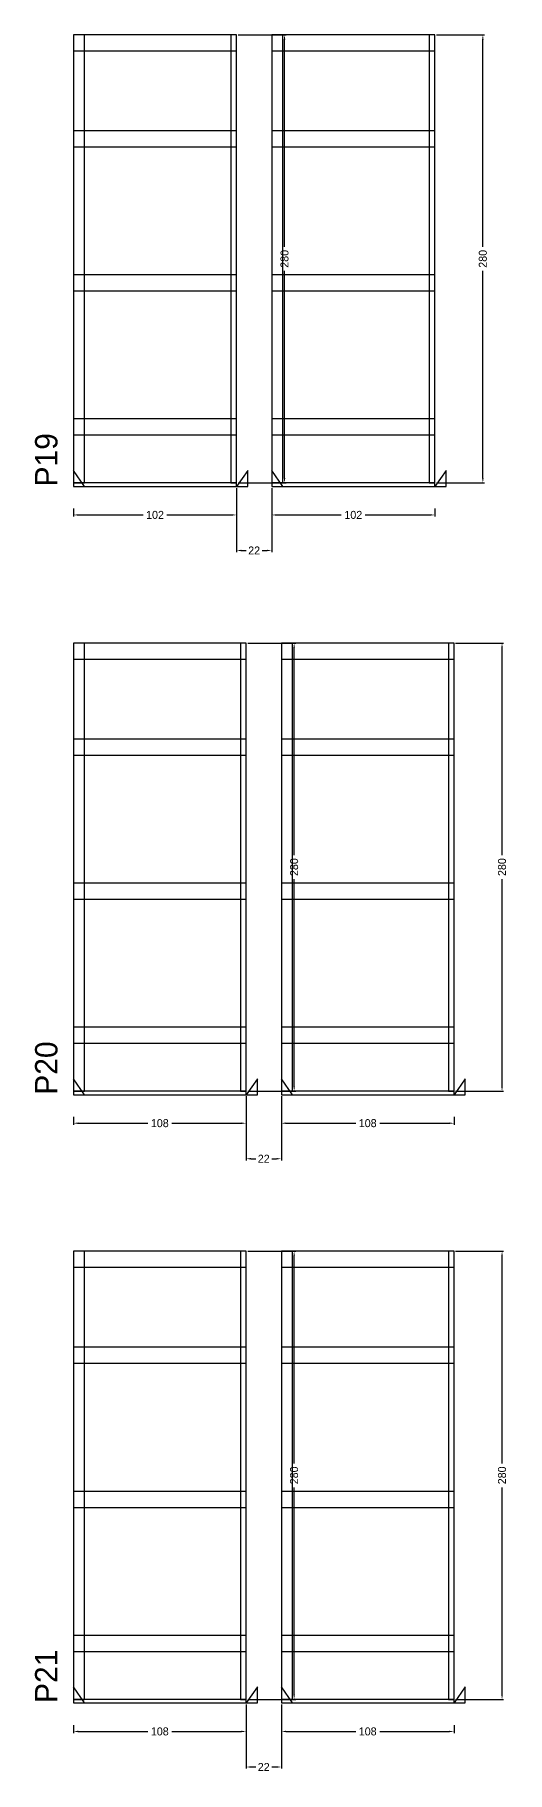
# Model space of a CAD drawing. Header units: centimetres. Extents: x -7000 to 4307, y -13306 to 295.
# Drawn here: x 3976 to 4271, y -7643 to -6558 of the extents above; entities that cross this region are included whole.
import ezdxf

# ---------------------------------------------------------------- set-up
doc = ezdxf.new("R2010")
doc.units = ezdxf.units.CM
for name, color, linetype in [('COTA', 241, 'Continuous'), ('NOMENCLATURA', 7, 'Continuous'), ('SARR_2.2x10', 60, 'Continuous'), ('SARR_2.2x7', 40, 'Continuous'), ('SARR_3.5x7', 81, 'Continuous')]:
    doc.layers.add(name, color=color, linetype=linetype)
doc.dimstyles.new('PAINEL-NOVA', dxfattribs={"dimtxt": 5, "dimasz": 3, "dimexe": 1, "dimexo": 1, "dimgap": 1, "dimtad": 1, "dimcen": 2.5, "dimazin": 3, "dimtfac": 1, "dimtmove": 0, "dimatfit": 3})

# ---------------------------------------------------------------- blocks, each defined once
blk = doc.blocks.new('_CLOSEDFILLED')
at = {"color": 0, "linetype": 'BYBLOCK'}
blk.add_solid([(-1, 0.16), (0, 0), (-1, -0.16)], dxfattribs=at)
blk = doc.blocks.new('*D633')
for p, q in [((4000, -6853.8), (4000, -6858.8)), ((4003, -6857.8), (4043.5, -6857.8)), ((4058.5, -6857.8), (4099, -6857.8)), ((4102, -6853.8), (4102, -6858.8))]:
    blk.add_line(p, q)
at = {"layer": 'Defpoints'}
for p in [(4000, -6852.8), (4000, -6857.8), (4102, -6852.8)]:
    blk.add_point(p, dxfattribs=at)
at = {"layer": 'SARR_2.2x10', "xscale": 3, "yscale": 3, "rotation": 180}
blk.add_blockref('_CLOSEDFILLED', (4000, -6857.8), dxfattribs=at)
at = {"layer": 'SARR_2.2x10', "xscale": 3, "yscale": 3}
blk.add_blockref('_CLOSEDFILLED', (4102, -6857.8), dxfattribs=at)
at = {"layer": 'SARR_2.2x10', "insert": (4051, -6857.8), "char_height": 5, "attachment_point": 5}
blk.add_mtext('102', dxfattribs=at)
blk = doc.blocks.new('*D634')
for p, q in [((4103, -6557.8), (4133, -6557.8)), ((4132, -6690.3), (4132, -6560.8)), ((4132, -6834.8), (4132, -6705.3)), ((4103, -6837.8), (4133, -6837.8))]:
    blk.add_line(p, q)
at = {"layer": 'Defpoints'}
for p in [(4102, -6557.8), (4102, -6837.8), (4132, -6837.8)]:
    blk.add_point(p, dxfattribs=at)
at = {"layer": 'SARR_2.2x10', "xscale": 3, "yscale": 3}
for p, rotation in [((4132, -6557.8), 90), ((4132, -6837.8), 270)]:
    blk.add_blockref('_CLOSEDFILLED', p, dxfattribs=dict(at, rotation=rotation))
at = {"layer": 'SARR_2.2x10', "insert": (4132, -6697.8), "char_height": 5, "attachment_point": 5, "rotation": 90}
blk.add_mtext('280', dxfattribs=at)
blk = doc.blocks.new('GRA-E')
at = {"layer": 'SARR_2.2x7'}
blk.add_lwpolyline([(0, 0), (7, 0), (0, 10)], close=True, dxfattribs=at)
blk = doc.blocks.new('GRA-D')
at = {"layer": 'SARR_2.2x7'}
blk.add_lwpolyline([(0, 0), (7, 0), (7, 10)], close=True, dxfattribs=at)
blk = doc.blocks.new('*D635')
for p, q in [((4124, -6853.8), (4124, -6858.8)), ((4127, -6857.8), (4167.5, -6857.8)), ((4182.5, -6857.8), (4223, -6857.8)), ((4226, -6853.8), (4226, -6858.8))]:
    blk.add_line(p, q)
at = {"layer": 'Defpoints'}
for p in [(4124, -6852.8), (4124, -6857.8), (4226, -6852.8)]:
    blk.add_point(p, dxfattribs=at)
at = {"layer": 'SARR_2.2x10', "xscale": 3, "yscale": 3, "rotation": 180}
blk.add_blockref('_CLOSEDFILLED', (4124, -6857.8), dxfattribs=at)
at = {"layer": 'SARR_2.2x10', "xscale": 3, "yscale": 3}
blk.add_blockref('_CLOSEDFILLED', (4226, -6857.8), dxfattribs=at)
at = {"layer": 'SARR_2.2x10', "insert": (4175, -6857.8), "char_height": 5, "attachment_point": 5}
blk.add_mtext('102', dxfattribs=at)
blk = doc.blocks.new('*D636')
for p, q in [((4227, -6557.8), (4257, -6557.8)), ((4256, -6690.3), (4256, -6560.8)), ((4256, -6834.8), (4256, -6705.3)), ((4227, -6837.8), (4257, -6837.8))]:
    blk.add_line(p, q)
at = {"layer": 'Defpoints'}
for p in [(4226, -6557.8), (4226, -6837.8), (4256, -6837.8)]:
    blk.add_point(p, dxfattribs=at)
at = {"layer": 'SARR_2.2x10', "xscale": 3, "yscale": 3}
for p, rotation in [((4256, -6557.8), 90), ((4256, -6837.8), 270)]:
    blk.add_blockref('_CLOSEDFILLED', p, dxfattribs=dict(at, rotation=rotation))
at = {"layer": 'SARR_2.2x10', "insert": (4256, -6697.8), "char_height": 5, "attachment_point": 5, "rotation": 90}
blk.add_mtext('280', dxfattribs=at)
blk = doc.blocks.new('*D637')
for p, q in [((4227, -6557.8), (4257, -6557.8)), ((4256, -6690.3), (4256, -6560.8)), ((4256, -6834.8), (4256, -6705.3)), ((4227, -6837.8), (4257, -6837.8))]:
    blk.add_line(p, q)
at = {"layer": 'Defpoints'}
for p in [(4226, -6557.8), (4226, -6837.8), (4256, -6837.8)]:
    blk.add_point(p, dxfattribs=at)
at = {"layer": 'SARR_2.2x10', "xscale": 3, "yscale": 3}
for p, rotation in [((4256, -6557.8), 90), ((4256, -6837.8), 270)]:
    blk.add_blockref('_CLOSEDFILLED', p, dxfattribs=dict(at, rotation=rotation))
at = {"layer": 'SARR_2.2x10', "insert": (4256, -6697.8), "char_height": 5, "attachment_point": 5, "rotation": 90}
blk.add_mtext('280', dxfattribs=at)
blk = doc.blocks.new('*D638')
for p, q in [((4227, -6557.8), (4257, -6557.8)), ((4256, -6690.3), (4256, -6560.8)), ((4256, -6834.8), (4256, -6705.3)), ((4227, -6837.8), (4257, -6837.8))]:
    blk.add_line(p, q)
at = {"layer": 'Defpoints'}
for p in [(4226, -6557.8), (4226, -6837.8), (4256, -6837.8)]:
    blk.add_point(p, dxfattribs=at)
at = {"layer": 'SARR_2.2x10', "xscale": 3, "yscale": 3}
for p, rotation in [((4256, -6557.8), 90), ((4256, -6837.8), 270)]:
    blk.add_blockref('_CLOSEDFILLED', p, dxfattribs=dict(at, rotation=rotation))
at = {"layer": 'SARR_2.2x10', "insert": (4256, -6697.8), "char_height": 5, "attachment_point": 5, "rotation": 90}
blk.add_mtext('280', dxfattribs=at)
blk = doc.blocks.new('*D639')
for p, q in [((4227, -6557.8), (4257, -6557.8)), ((4256, -6690.3), (4256, -6560.8)), ((4256, -6834.8), (4256, -6705.3)), ((4227, -6837.8), (4257, -6837.8))]:
    blk.add_line(p, q)
at = {"layer": 'Defpoints'}
for p in [(4226, -6557.8), (4226, -6837.8), (4256, -6837.8)]:
    blk.add_point(p, dxfattribs=at)
at = {"layer": 'SARR_2.2x10', "xscale": 3, "yscale": 3}
for p, rotation in [((4256, -6557.8), 90), ((4256, -6837.8), 270)]:
    blk.add_blockref('_CLOSEDFILLED', p, dxfattribs=dict(at, rotation=rotation))
at = {"layer": 'SARR_2.2x10', "insert": (4256, -6697.8), "char_height": 5, "attachment_point": 5, "rotation": 90}
blk.add_mtext('280', dxfattribs=at)
blk = doc.blocks.new('*D640')
for p, q in [((4227, -6557.8), (4257, -6557.8)), ((4256, -6690.3), (4256, -6560.8)), ((4256, -6834.8), (4256, -6705.3)), ((4227, -6837.8), (4257, -6837.8))]:
    blk.add_line(p, q)
at = {"layer": 'Defpoints'}
for p in [(4226, -6557.8), (4226, -6837.8), (4256, -6837.8)]:
    blk.add_point(p, dxfattribs=at)
at = {"layer": 'SARR_2.2x10', "xscale": 3, "yscale": 3}
for p, rotation in [((4256, -6557.8), 90), ((4256, -6837.8), 270)]:
    blk.add_blockref('_CLOSEDFILLED', p, dxfattribs=dict(at, rotation=rotation))
at = {"layer": 'SARR_2.2x10', "insert": (4256, -6697.8), "char_height": 5, "attachment_point": 5, "rotation": 90}
blk.add_mtext('280', dxfattribs=at)
blk = doc.blocks.new('*D641')
for p, q in [((4227, -6557.8), (4257, -6557.8)), ((4256, -6690.3), (4256, -6560.8)), ((4256, -6834.8), (4256, -6705.3)), ((4227, -6837.8), (4257, -6837.8))]:
    blk.add_line(p, q)
at = {"layer": 'Defpoints'}
for p in [(4226, -6557.8), (4226, -6837.8), (4256, -6837.8)]:
    blk.add_point(p, dxfattribs=at)
at = {"layer": 'SARR_2.2x10', "xscale": 3, "yscale": 3}
for p, rotation in [((4256, -6557.8), 90), ((4256, -6837.8), 270)]:
    blk.add_blockref('_CLOSEDFILLED', p, dxfattribs=dict(at, rotation=rotation))
at = {"layer": 'SARR_2.2x10', "insert": (4256, -6697.8), "char_height": 5, "attachment_point": 5, "rotation": 90}
blk.add_mtext('280', dxfattribs=at)
blk = doc.blocks.new('*D642')
for p, q in [((4227, -6557.8), (4257, -6557.8)), ((4256, -6690.3), (4256, -6560.8)), ((4256, -6834.8), (4256, -6705.3)), ((4227, -6837.8), (4257, -6837.8))]:
    blk.add_line(p, q)
at = {"layer": 'Defpoints'}
for p in [(4226, -6557.8), (4226, -6837.8), (4256, -6837.8)]:
    blk.add_point(p, dxfattribs=at)
at = {"layer": 'SARR_2.2x10', "xscale": 3, "yscale": 3}
for p, rotation in [((4256, -6557.8), 90), ((4256, -6837.8), 270)]:
    blk.add_blockref('_CLOSEDFILLED', p, dxfattribs=dict(at, rotation=rotation))
at = {"layer": 'SARR_2.2x10', "insert": (4256, -6697.8), "char_height": 5, "attachment_point": 5, "rotation": 90}
blk.add_mtext('280', dxfattribs=at)
blk = doc.blocks.new('*D643')
for p, q in [((4227, -6557.8), (4257, -6557.8)), ((4256, -6690.3), (4256, -6560.8)), ((4256, -6834.8), (4256, -6705.3)), ((4227, -6837.8), (4257, -6837.8))]:
    blk.add_line(p, q)
at = {"layer": 'Defpoints'}
for p in [(4226, -6557.8), (4226, -6837.8), (4256, -6837.8)]:
    blk.add_point(p, dxfattribs=at)
at = {"layer": 'SARR_2.2x10', "xscale": 3, "yscale": 3}
for p, rotation in [((4256, -6557.8), 90), ((4256, -6837.8), 270)]:
    blk.add_blockref('_CLOSEDFILLED', p, dxfattribs=dict(at, rotation=rotation))
at = {"layer": 'SARR_2.2x10', "insert": (4256, -6697.8), "char_height": 5, "attachment_point": 5, "rotation": 90}
blk.add_mtext('280', dxfattribs=at)
blk = doc.blocks.new('*D644')
for p, q in [((4227, -6557.8), (4257, -6557.8)), ((4256, -6690.3), (4256, -6560.8)), ((4256, -6834.8), (4256, -6705.3)), ((4227, -6837.8), (4257, -6837.8))]:
    blk.add_line(p, q)
at = {"layer": 'Defpoints'}
for p in [(4226, -6557.8), (4226, -6837.8), (4256, -6837.8)]:
    blk.add_point(p, dxfattribs=at)
at = {"layer": 'SARR_2.2x10', "xscale": 3, "yscale": 3}
for p, rotation in [((4256, -6557.8), 90), ((4256, -6837.8), 270)]:
    blk.add_blockref('_CLOSEDFILLED', p, dxfattribs=dict(at, rotation=rotation))
at = {"layer": 'SARR_2.2x10', "insert": (4256, -6697.8), "char_height": 5, "attachment_point": 5, "rotation": 90}
blk.add_mtext('280', dxfattribs=at)
blk = doc.blocks.new('*D645')
for p, q in [((4227, -6557.8), (4257, -6557.8)), ((4256, -6690.3), (4256, -6560.8)), ((4256, -6834.8), (4256, -6705.3)), ((4227, -6837.8), (4257, -6837.8))]:
    blk.add_line(p, q)
at = {"layer": 'Defpoints'}
for p in [(4226, -6557.8), (4226, -6837.8), (4256, -6837.8)]:
    blk.add_point(p, dxfattribs=at)
at = {"layer": 'SARR_2.2x10', "xscale": 3, "yscale": 3}
for p, rotation in [((4256, -6557.8), 90), ((4256, -6837.8), 270)]:
    blk.add_blockref('_CLOSEDFILLED', p, dxfattribs=dict(at, rotation=rotation))
at = {"layer": 'SARR_2.2x10', "insert": (4256, -6697.8), "char_height": 5, "attachment_point": 5, "rotation": 90}
blk.add_mtext('280', dxfattribs=at)
blk = doc.blocks.new('*D646')
for p, q in [((4102, -6841), (4102, -6881)), ((4124, -6841), (4124, -6881)), ((4105, -6880), (4108, -6880)), ((4118, -6880), (4121, -6880))]:
    blk.add_line(p, q)
at = {"layer": 'Defpoints'}
for p in [(4102, -6840), (4124, -6840), (4102, -6880)]:
    blk.add_point(p, dxfattribs=at)
at = {"layer": 'COTA', "xscale": 3, "yscale": 3, "rotation": 180}
blk.add_blockref('_CLOSEDFILLED', (4102, -6880), dxfattribs=at)
at = {"layer": 'COTA', "xscale": 3, "yscale": 3}
blk.add_blockref('_CLOSEDFILLED', (4124, -6880), dxfattribs=at)
at = {"layer": 'COTA', "insert": (4113, -6880), "char_height": 5, "attachment_point": 5}
blk.add_mtext('22', dxfattribs=at)
blk = doc.blocks.new('*D667')
for p, q in [((4000, -7233.8), (4000, -7238.8)), ((4003, -7237.8), (4046.5, -7237.8)), ((4061.5, -7237.8), (4105, -7237.8)), ((4108, -7233.8), (4108, -7238.8))]:
    blk.add_line(p, q)
at = {"layer": 'Defpoints'}
for p in [(4000, -7232.8), (4000, -7237.8), (4108, -7232.8)]:
    blk.add_point(p, dxfattribs=at)
at = {"layer": 'SARR_2.2x10', "xscale": 3, "yscale": 3, "rotation": 180}
blk.add_blockref('_CLOSEDFILLED', (4000, -7237.8), dxfattribs=at)
at = {"layer": 'SARR_2.2x10', "xscale": 3, "yscale": 3}
blk.add_blockref('_CLOSEDFILLED', (4108, -7237.8), dxfattribs=at)
at = {"layer": 'SARR_2.2x10', "insert": (4054, -7237.8), "char_height": 5, "attachment_point": 5}
blk.add_mtext('108', dxfattribs=at)
blk = doc.blocks.new('*D668')
for p, q in [((4109, -6937.8), (4139, -6937.8)), ((4138, -7070.3), (4138, -6940.8)), ((4138, -7214.8), (4138, -7085.3)), ((4109, -7217.8), (4139, -7217.8))]:
    blk.add_line(p, q)
at = {"layer": 'Defpoints'}
for p in [(4108, -6937.8), (4108, -7217.8), (4138, -7217.8)]:
    blk.add_point(p, dxfattribs=at)
at = {"layer": 'SARR_2.2x10', "xscale": 3, "yscale": 3}
for p, rotation in [((4138, -6937.8), 90), ((4138, -7217.8), 270)]:
    blk.add_blockref('_CLOSEDFILLED', p, dxfattribs=dict(at, rotation=rotation))
at = {"layer": 'SARR_2.2x10', "insert": (4138, -7077.8), "char_height": 5, "attachment_point": 5, "rotation": 90}
blk.add_mtext('280', dxfattribs=at)
blk = doc.blocks.new('*D669')
for p, q in [((4130, -7233.8), (4130, -7238.8)), ((4133, -7237.8), (4176.5, -7237.8)), ((4191.5, -7237.8), (4235, -7237.8)), ((4238, -7233.8), (4238, -7238.8))]:
    blk.add_line(p, q)
at = {"layer": 'Defpoints'}
for p in [(4130, -7232.8), (4130, -7237.8), (4238, -7232.8)]:
    blk.add_point(p, dxfattribs=at)
at = {"layer": 'SARR_2.2x10', "xscale": 3, "yscale": 3, "rotation": 180}
blk.add_blockref('_CLOSEDFILLED', (4130, -7237.8), dxfattribs=at)
at = {"layer": 'SARR_2.2x10', "xscale": 3, "yscale": 3}
blk.add_blockref('_CLOSEDFILLED', (4238, -7237.8), dxfattribs=at)
at = {"layer": 'SARR_2.2x10', "insert": (4184, -7237.8), "char_height": 5, "attachment_point": 5}
blk.add_mtext('108', dxfattribs=at)
blk = doc.blocks.new('*D670')
for p, q in [((4239, -6937.8), (4269, -6937.8)), ((4268, -7070.3), (4268, -6940.8)), ((4268, -7214.8), (4268, -7085.3)), ((4239, -7217.8), (4269, -7217.8))]:
    blk.add_line(p, q)
at = {"layer": 'Defpoints'}
for p in [(4238, -6937.8), (4238, -7217.8), (4268, -7217.8)]:
    blk.add_point(p, dxfattribs=at)
at = {"layer": 'SARR_2.2x10', "xscale": 3, "yscale": 3}
for p, rotation in [((4268, -6937.8), 90), ((4268, -7217.8), 270)]:
    blk.add_blockref('_CLOSEDFILLED', p, dxfattribs=dict(at, rotation=rotation))
at = {"layer": 'SARR_2.2x10', "insert": (4268, -7077.8), "char_height": 5, "attachment_point": 5, "rotation": 90}
blk.add_mtext('280', dxfattribs=at)
blk = doc.blocks.new('*D671')
for p, q in [((4239, -6937.8), (4269, -6937.8)), ((4268, -7070.3), (4268, -6940.8)), ((4268, -7214.8), (4268, -7085.3)), ((4239, -7217.8), (4269, -7217.8))]:
    blk.add_line(p, q)
at = {"layer": 'Defpoints'}
for p in [(4238, -6937.8), (4238, -7217.8), (4268, -7217.8)]:
    blk.add_point(p, dxfattribs=at)
at = {"layer": 'SARR_2.2x10', "xscale": 3, "yscale": 3}
for p, rotation in [((4268, -6937.8), 90), ((4268, -7217.8), 270)]:
    blk.add_blockref('_CLOSEDFILLED', p, dxfattribs=dict(at, rotation=rotation))
at = {"layer": 'SARR_2.2x10', "insert": (4268, -7077.8), "char_height": 5, "attachment_point": 5, "rotation": 90}
blk.add_mtext('280', dxfattribs=at)
blk = doc.blocks.new('*D672')
for p, q in [((4239, -6937.8), (4269, -6937.8)), ((4268, -7070.3), (4268, -6940.8)), ((4268, -7214.8), (4268, -7085.3)), ((4239, -7217.8), (4269, -7217.8))]:
    blk.add_line(p, q)
at = {"layer": 'Defpoints'}
for p in [(4238, -6937.8), (4238, -7217.8), (4268, -7217.8)]:
    blk.add_point(p, dxfattribs=at)
at = {"layer": 'SARR_2.2x10', "xscale": 3, "yscale": 3}
for p, rotation in [((4268, -6937.8), 90), ((4268, -7217.8), 270)]:
    blk.add_blockref('_CLOSEDFILLED', p, dxfattribs=dict(at, rotation=rotation))
at = {"layer": 'SARR_2.2x10', "insert": (4268, -7077.8), "char_height": 5, "attachment_point": 5, "rotation": 90}
blk.add_mtext('280', dxfattribs=at)
blk = doc.blocks.new('*D673')
for p, q in [((4239, -6937.8), (4269, -6937.8)), ((4268, -7070.3), (4268, -6940.8)), ((4268, -7214.8), (4268, -7085.3)), ((4239, -7217.8), (4269, -7217.8))]:
    blk.add_line(p, q)
at = {"layer": 'Defpoints'}
for p in [(4238, -6937.8), (4238, -7217.8), (4268, -7217.8)]:
    blk.add_point(p, dxfattribs=at)
at = {"layer": 'SARR_2.2x10', "xscale": 3, "yscale": 3}
for p, rotation in [((4268, -6937.8), 90), ((4268, -7217.8), 270)]:
    blk.add_blockref('_CLOSEDFILLED', p, dxfattribs=dict(at, rotation=rotation))
at = {"layer": 'SARR_2.2x10', "insert": (4268, -7077.8), "char_height": 5, "attachment_point": 5, "rotation": 90}
blk.add_mtext('280', dxfattribs=at)
blk = doc.blocks.new('*D674')
for p, q in [((4239, -6937.8), (4269, -6937.8)), ((4268, -7070.3), (4268, -6940.8)), ((4268, -7214.8), (4268, -7085.3)), ((4239, -7217.8), (4269, -7217.8))]:
    blk.add_line(p, q)
at = {"layer": 'Defpoints'}
for p in [(4238, -6937.8), (4238, -7217.8), (4268, -7217.8)]:
    blk.add_point(p, dxfattribs=at)
at = {"layer": 'SARR_2.2x10', "xscale": 3, "yscale": 3}
for p, rotation in [((4268, -6937.8), 90), ((4268, -7217.8), 270)]:
    blk.add_blockref('_CLOSEDFILLED', p, dxfattribs=dict(at, rotation=rotation))
at = {"layer": 'SARR_2.2x10', "insert": (4268, -7077.8), "char_height": 5, "attachment_point": 5, "rotation": 90}
blk.add_mtext('280', dxfattribs=at)
blk = doc.blocks.new('*D675')
for p, q in [((4239, -6937.8), (4269, -6937.8)), ((4268, -7070.3), (4268, -6940.8)), ((4268, -7214.8), (4268, -7085.3)), ((4239, -7217.8), (4269, -7217.8))]:
    blk.add_line(p, q)
at = {"layer": 'Defpoints'}
for p in [(4238, -6937.8), (4238, -7217.8), (4268, -7217.8)]:
    blk.add_point(p, dxfattribs=at)
at = {"layer": 'SARR_2.2x10', "xscale": 3, "yscale": 3}
for p, rotation in [((4268, -6937.8), 90), ((4268, -7217.8), 270)]:
    blk.add_blockref('_CLOSEDFILLED', p, dxfattribs=dict(at, rotation=rotation))
at = {"layer": 'SARR_2.2x10', "insert": (4268, -7077.8), "char_height": 5, "attachment_point": 5, "rotation": 90}
blk.add_mtext('280', dxfattribs=at)
blk = doc.blocks.new('*D676')
for p, q in [((4239, -6937.8), (4269, -6937.8)), ((4268, -7070.3), (4268, -6940.8)), ((4268, -7214.8), (4268, -7085.3)), ((4239, -7217.8), (4269, -7217.8))]:
    blk.add_line(p, q)
at = {"layer": 'Defpoints'}
for p in [(4238, -6937.8), (4238, -7217.8), (4268, -7217.8)]:
    blk.add_point(p, dxfattribs=at)
at = {"layer": 'SARR_2.2x10', "xscale": 3, "yscale": 3}
for p, rotation in [((4268, -6937.8), 90), ((4268, -7217.8), 270)]:
    blk.add_blockref('_CLOSEDFILLED', p, dxfattribs=dict(at, rotation=rotation))
at = {"layer": 'SARR_2.2x10', "insert": (4268, -7077.8), "char_height": 5, "attachment_point": 5, "rotation": 90}
blk.add_mtext('280', dxfattribs=at)
blk = doc.blocks.new('*D677')
for p, q in [((4239, -6937.8), (4269, -6937.8)), ((4268, -7070.3), (4268, -6940.8)), ((4268, -7214.8), (4268, -7085.3)), ((4239, -7217.8), (4269, -7217.8))]:
    blk.add_line(p, q)
at = {"layer": 'Defpoints'}
for p in [(4238, -6937.8), (4238, -7217.8), (4268, -7217.8)]:
    blk.add_point(p, dxfattribs=at)
at = {"layer": 'SARR_2.2x10', "xscale": 3, "yscale": 3}
for p, rotation in [((4268, -6937.8), 90), ((4268, -7217.8), 270)]:
    blk.add_blockref('_CLOSEDFILLED', p, dxfattribs=dict(at, rotation=rotation))
at = {"layer": 'SARR_2.2x10', "insert": (4268, -7077.8), "char_height": 5, "attachment_point": 5, "rotation": 90}
blk.add_mtext('280', dxfattribs=at)
blk = doc.blocks.new('*D678')
for p, q in [((4239, -6937.8), (4269, -6937.8)), ((4268, -7070.3), (4268, -6940.8)), ((4268, -7214.8), (4268, -7085.3)), ((4239, -7217.8), (4269, -7217.8))]:
    blk.add_line(p, q)
at = {"layer": 'Defpoints'}
for p in [(4238, -6937.8), (4238, -7217.8), (4268, -7217.8)]:
    blk.add_point(p, dxfattribs=at)
at = {"layer": 'SARR_2.2x10', "xscale": 3, "yscale": 3}
for p, rotation in [((4268, -6937.8), 90), ((4268, -7217.8), 270)]:
    blk.add_blockref('_CLOSEDFILLED', p, dxfattribs=dict(at, rotation=rotation))
at = {"layer": 'SARR_2.2x10', "insert": (4268, -7077.8), "char_height": 5, "attachment_point": 5, "rotation": 90}
blk.add_mtext('280', dxfattribs=at)
blk = doc.blocks.new('*D679')
for p, q in [((4239, -6937.8), (4269, -6937.8)), ((4268, -7070.3), (4268, -6940.8)), ((4268, -7214.8), (4268, -7085.3)), ((4239, -7217.8), (4269, -7217.8))]:
    blk.add_line(p, q)
at = {"layer": 'Defpoints'}
for p in [(4238, -6937.8), (4238, -7217.8), (4268, -7217.8)]:
    blk.add_point(p, dxfattribs=at)
at = {"layer": 'SARR_2.2x10', "xscale": 3, "yscale": 3}
for p, rotation in [((4268, -6937.8), 90), ((4268, -7217.8), 270)]:
    blk.add_blockref('_CLOSEDFILLED', p, dxfattribs=dict(at, rotation=rotation))
at = {"layer": 'SARR_2.2x10', "insert": (4268, -7077.8), "char_height": 5, "attachment_point": 5, "rotation": 90}
blk.add_mtext('280', dxfattribs=at)
blk = doc.blocks.new('*D680')
for p, q in [((4108, -7221), (4108, -7261)), ((4130, -7221), (4130, -7261)), ((4111, -7260), (4114, -7260)), ((4124, -7260), (4127, -7260))]:
    blk.add_line(p, q)
at = {"layer": 'Defpoints'}
for p in [(4108, -7220), (4130, -7220), (4108, -7260)]:
    blk.add_point(p, dxfattribs=at)
at = {"layer": 'COTA', "xscale": 3, "yscale": 3, "rotation": 180}
blk.add_blockref('_CLOSEDFILLED', (4108, -7260), dxfattribs=at)
at = {"layer": 'COTA', "xscale": 3, "yscale": 3}
blk.add_blockref('_CLOSEDFILLED', (4130, -7260), dxfattribs=at)
at = {"layer": 'COTA', "insert": (4119, -7260), "char_height": 5, "attachment_point": 5}
blk.add_mtext('22', dxfattribs=at)
blk = doc.blocks.new('*D701')
for p, q in [((4000, -7613.8), (4000, -7618.8)), ((4003, -7617.8), (4046.5, -7617.8)), ((4061.5, -7617.8), (4105, -7617.8)), ((4108, -7613.8), (4108, -7618.8))]:
    blk.add_line(p, q)
at = {"layer": 'Defpoints'}
for p in [(4000, -7612.8), (4000, -7617.8), (4108, -7612.8)]:
    blk.add_point(p, dxfattribs=at)
at = {"layer": 'SARR_2.2x10', "xscale": 3, "yscale": 3, "rotation": 180}
blk.add_blockref('_CLOSEDFILLED', (4000, -7617.8), dxfattribs=at)
at = {"layer": 'SARR_2.2x10', "xscale": 3, "yscale": 3}
blk.add_blockref('_CLOSEDFILLED', (4108, -7617.8), dxfattribs=at)
at = {"layer": 'SARR_2.2x10', "insert": (4054, -7617.8), "char_height": 5, "attachment_point": 5}
blk.add_mtext('108', dxfattribs=at)
blk = doc.blocks.new('*D702')
for p, q in [((4109, -7317.8), (4139, -7317.8)), ((4138, -7450.3), (4138, -7320.8)), ((4138, -7594.8), (4138, -7465.3)), ((4109, -7597.8), (4139, -7597.8))]:
    blk.add_line(p, q)
at = {"layer": 'Defpoints'}
for p in [(4108, -7317.8), (4108, -7597.8), (4138, -7597.8)]:
    blk.add_point(p, dxfattribs=at)
at = {"layer": 'SARR_2.2x10', "xscale": 3, "yscale": 3}
for p, rotation in [((4138, -7317.8), 90), ((4138, -7597.8), 270)]:
    blk.add_blockref('_CLOSEDFILLED', p, dxfattribs=dict(at, rotation=rotation))
at = {"layer": 'SARR_2.2x10', "insert": (4138, -7457.8), "char_height": 5, "attachment_point": 5, "rotation": 90}
blk.add_mtext('280', dxfattribs=at)
blk = doc.blocks.new('*D703')
for p, q in [((4130, -7613.8), (4130, -7618.8)), ((4133, -7617.8), (4176.5, -7617.8)), ((4191.5, -7617.8), (4235, -7617.8)), ((4238, -7613.8), (4238, -7618.8))]:
    blk.add_line(p, q)
at = {"layer": 'Defpoints'}
for p in [(4130, -7612.8), (4130, -7617.8), (4238, -7612.8)]:
    blk.add_point(p, dxfattribs=at)
at = {"layer": 'SARR_2.2x10', "xscale": 3, "yscale": 3, "rotation": 180}
blk.add_blockref('_CLOSEDFILLED', (4130, -7617.8), dxfattribs=at)
at = {"layer": 'SARR_2.2x10', "xscale": 3, "yscale": 3}
blk.add_blockref('_CLOSEDFILLED', (4238, -7617.8), dxfattribs=at)
at = {"layer": 'SARR_2.2x10', "insert": (4184, -7617.8), "char_height": 5, "attachment_point": 5}
blk.add_mtext('108', dxfattribs=at)
blk = doc.blocks.new('*D704')
for p, q in [((4239, -7317.8), (4269, -7317.8)), ((4268, -7450.3), (4268, -7320.8)), ((4268, -7594.8), (4268, -7465.3)), ((4239, -7597.8), (4269, -7597.8))]:
    blk.add_line(p, q)
at = {"layer": 'Defpoints'}
for p in [(4238, -7317.8), (4238, -7597.8), (4268, -7597.8)]:
    blk.add_point(p, dxfattribs=at)
at = {"layer": 'SARR_2.2x10', "xscale": 3, "yscale": 3}
for p, rotation in [((4268, -7317.8), 90), ((4268, -7597.8), 270)]:
    blk.add_blockref('_CLOSEDFILLED', p, dxfattribs=dict(at, rotation=rotation))
at = {"layer": 'SARR_2.2x10', "insert": (4268, -7457.8), "char_height": 5, "attachment_point": 5, "rotation": 90}
blk.add_mtext('280', dxfattribs=at)
blk = doc.blocks.new('*D705')
for p, q in [((4239, -7317.8), (4269, -7317.8)), ((4268, -7450.3), (4268, -7320.8)), ((4268, -7594.8), (4268, -7465.3)), ((4239, -7597.8), (4269, -7597.8))]:
    blk.add_line(p, q)
at = {"layer": 'Defpoints'}
for p in [(4238, -7317.8), (4238, -7597.8), (4268, -7597.8)]:
    blk.add_point(p, dxfattribs=at)
at = {"layer": 'SARR_2.2x10', "xscale": 3, "yscale": 3}
for p, rotation in [((4268, -7317.8), 90), ((4268, -7597.8), 270)]:
    blk.add_blockref('_CLOSEDFILLED', p, dxfattribs=dict(at, rotation=rotation))
at = {"layer": 'SARR_2.2x10', "insert": (4268, -7457.8), "char_height": 5, "attachment_point": 5, "rotation": 90}
blk.add_mtext('280', dxfattribs=at)
blk = doc.blocks.new('*D706')
for p, q in [((4239, -7317.8), (4269, -7317.8)), ((4268, -7450.3), (4268, -7320.8)), ((4268, -7594.8), (4268, -7465.3)), ((4239, -7597.8), (4269, -7597.8))]:
    blk.add_line(p, q)
at = {"layer": 'Defpoints'}
for p in [(4238, -7317.8), (4238, -7597.8), (4268, -7597.8)]:
    blk.add_point(p, dxfattribs=at)
at = {"layer": 'SARR_2.2x10', "xscale": 3, "yscale": 3}
for p, rotation in [((4268, -7317.8), 90), ((4268, -7597.8), 270)]:
    blk.add_blockref('_CLOSEDFILLED', p, dxfattribs=dict(at, rotation=rotation))
at = {"layer": 'SARR_2.2x10', "insert": (4268, -7457.8), "char_height": 5, "attachment_point": 5, "rotation": 90}
blk.add_mtext('280', dxfattribs=at)
blk = doc.blocks.new('*D707')
for p, q in [((4239, -7317.8), (4269, -7317.8)), ((4268, -7450.3), (4268, -7320.8)), ((4268, -7594.8), (4268, -7465.3)), ((4239, -7597.8), (4269, -7597.8))]:
    blk.add_line(p, q)
at = {"layer": 'Defpoints'}
for p in [(4238, -7317.8), (4238, -7597.8), (4268, -7597.8)]:
    blk.add_point(p, dxfattribs=at)
at = {"layer": 'SARR_2.2x10', "xscale": 3, "yscale": 3}
for p, rotation in [((4268, -7317.8), 90), ((4268, -7597.8), 270)]:
    blk.add_blockref('_CLOSEDFILLED', p, dxfattribs=dict(at, rotation=rotation))
at = {"layer": 'SARR_2.2x10', "insert": (4268, -7457.8), "char_height": 5, "attachment_point": 5, "rotation": 90}
blk.add_mtext('280', dxfattribs=at)
blk = doc.blocks.new('*D708')
for p, q in [((4239, -7317.8), (4269, -7317.8)), ((4268, -7450.3), (4268, -7320.8)), ((4268, -7594.8), (4268, -7465.3)), ((4239, -7597.8), (4269, -7597.8))]:
    blk.add_line(p, q)
at = {"layer": 'Defpoints'}
for p in [(4238, -7317.8), (4238, -7597.8), (4268, -7597.8)]:
    blk.add_point(p, dxfattribs=at)
at = {"layer": 'SARR_2.2x10', "xscale": 3, "yscale": 3}
for p, rotation in [((4268, -7317.8), 90), ((4268, -7597.8), 270)]:
    blk.add_blockref('_CLOSEDFILLED', p, dxfattribs=dict(at, rotation=rotation))
at = {"layer": 'SARR_2.2x10', "insert": (4268, -7457.8), "char_height": 5, "attachment_point": 5, "rotation": 90}
blk.add_mtext('280', dxfattribs=at)
blk = doc.blocks.new('*D709')
for p, q in [((4239, -7317.8), (4269, -7317.8)), ((4268, -7450.3), (4268, -7320.8)), ((4268, -7594.8), (4268, -7465.3)), ((4239, -7597.8), (4269, -7597.8))]:
    blk.add_line(p, q)
at = {"layer": 'Defpoints'}
for p in [(4238, -7317.8), (4238, -7597.8), (4268, -7597.8)]:
    blk.add_point(p, dxfattribs=at)
at = {"layer": 'SARR_2.2x10', "xscale": 3, "yscale": 3}
for p, rotation in [((4268, -7317.8), 90), ((4268, -7597.8), 270)]:
    blk.add_blockref('_CLOSEDFILLED', p, dxfattribs=dict(at, rotation=rotation))
at = {"layer": 'SARR_2.2x10', "insert": (4268, -7457.8), "char_height": 5, "attachment_point": 5, "rotation": 90}
blk.add_mtext('280', dxfattribs=at)
blk = doc.blocks.new('*D710')
for p, q in [((4239, -7317.8), (4269, -7317.8)), ((4268, -7450.3), (4268, -7320.8)), ((4268, -7594.8), (4268, -7465.3)), ((4239, -7597.8), (4269, -7597.8))]:
    blk.add_line(p, q)
at = {"layer": 'Defpoints'}
for p in [(4238, -7317.8), (4238, -7597.8), (4268, -7597.8)]:
    blk.add_point(p, dxfattribs=at)
at = {"layer": 'SARR_2.2x10', "xscale": 3, "yscale": 3}
for p, rotation in [((4268, -7317.8), 90), ((4268, -7597.8), 270)]:
    blk.add_blockref('_CLOSEDFILLED', p, dxfattribs=dict(at, rotation=rotation))
at = {"layer": 'SARR_2.2x10', "insert": (4268, -7457.8), "char_height": 5, "attachment_point": 5, "rotation": 90}
blk.add_mtext('280', dxfattribs=at)
blk = doc.blocks.new('*D711')
for p, q in [((4239, -7317.8), (4269, -7317.8)), ((4268, -7450.3), (4268, -7320.8)), ((4268, -7594.8), (4268, -7465.3)), ((4239, -7597.8), (4269, -7597.8))]:
    blk.add_line(p, q)
at = {"layer": 'Defpoints'}
for p in [(4238, -7317.8), (4238, -7597.8), (4268, -7597.8)]:
    blk.add_point(p, dxfattribs=at)
at = {"layer": 'SARR_2.2x10', "xscale": 3, "yscale": 3}
for p, rotation in [((4268, -7317.8), 90), ((4268, -7597.8), 270)]:
    blk.add_blockref('_CLOSEDFILLED', p, dxfattribs=dict(at, rotation=rotation))
at = {"layer": 'SARR_2.2x10', "insert": (4268, -7457.8), "char_height": 5, "attachment_point": 5, "rotation": 90}
blk.add_mtext('280', dxfattribs=at)
blk = doc.blocks.new('*D712')
for p, q in [((4239, -7317.8), (4269, -7317.8)), ((4268, -7450.3), (4268, -7320.8)), ((4268, -7594.8), (4268, -7465.3)), ((4239, -7597.8), (4269, -7597.8))]:
    blk.add_line(p, q)
at = {"layer": 'Defpoints'}
for p in [(4238, -7317.8), (4238, -7597.8), (4268, -7597.8)]:
    blk.add_point(p, dxfattribs=at)
at = {"layer": 'SARR_2.2x10', "xscale": 3, "yscale": 3}
for p, rotation in [((4268, -7317.8), 90), ((4268, -7597.8), 270)]:
    blk.add_blockref('_CLOSEDFILLED', p, dxfattribs=dict(at, rotation=rotation))
at = {"layer": 'SARR_2.2x10', "insert": (4268, -7457.8), "char_height": 5, "attachment_point": 5, "rotation": 90}
blk.add_mtext('280', dxfattribs=at)
blk = doc.blocks.new('*D713')
for p, q in [((4239, -7317.8), (4269, -7317.8)), ((4268, -7450.3), (4268, -7320.8)), ((4268, -7594.8), (4268, -7465.3)), ((4239, -7597.8), (4269, -7597.8))]:
    blk.add_line(p, q)
at = {"layer": 'Defpoints'}
for p in [(4238, -7317.8), (4238, -7597.8), (4268, -7597.8)]:
    blk.add_point(p, dxfattribs=at)
at = {"layer": 'SARR_2.2x10', "xscale": 3, "yscale": 3}
for p, rotation in [((4268, -7317.8), 90), ((4268, -7597.8), 270)]:
    blk.add_blockref('_CLOSEDFILLED', p, dxfattribs=dict(at, rotation=rotation))
at = {"layer": 'SARR_2.2x10', "insert": (4268, -7457.8), "char_height": 5, "attachment_point": 5, "rotation": 90}
blk.add_mtext('280', dxfattribs=at)
blk = doc.blocks.new('*D714')
for p, q in [((4108, -7601), (4108, -7641)), ((4130, -7601), (4130, -7641)), ((4111, -7640), (4114, -7640)), ((4124, -7640), (4127, -7640))]:
    blk.add_line(p, q)
at = {"layer": 'Defpoints'}
for p in [(4108, -7600), (4130, -7600), (4108, -7640)]:
    blk.add_point(p, dxfattribs=at)
at = {"layer": 'COTA', "xscale": 3, "yscale": 3, "rotation": 180}
blk.add_blockref('_CLOSEDFILLED', (4108, -7640), dxfattribs=at)
at = {"layer": 'COTA', "xscale": 3, "yscale": 3}
blk.add_blockref('_CLOSEDFILLED', (4130, -7640), dxfattribs=at)
at = {"layer": 'COTA', "insert": (4119, -7640), "char_height": 5, "attachment_point": 5}
blk.add_mtext('22', dxfattribs=at)

msp = doc.modelspace()

# ---------------------------------------------------------------- linework, layer by layer
at = {"layer": 'SARR_2.2x10'}
for p, q in [((4102, -6557.8), (4000, -6557.8)), ((4000, -6557.8), (4000, -6567.8)), ((4102, -6567.8), (4102, -6557.8)), ((4226, -6557.8), (4124, -6557.8)), ((4124, -6557.8), (4124, -6567.8)), ((4226, -6567.8), (4226, -6557.8)), ((4000, -6567.8), (4102, -6567.8)), ((4124, -6567.8), (4226, -6567.8)), ((4102, -6617.8), (4000, -6617.8)), ((4000, -6617.8), (4000, -6627.8)), ((4102, -6627.8), (4102, -6617.8)), ((4226, -6617.8), (4124, -6617.8)), ((4124, -6617.8), (4124, -6627.8)), ((4226, -6627.8), (4226, -6617.8)), ((4000, -6627.8), (4102, -6627.8)), ((4124, -6627.8), (4226, -6627.8)), ((4102, -6707.8), (4000, -6707.8)), ((4000, -6707.8), (4000, -6717.8)), ((4102, -6717.8), (4102, -6707.8)), ((4226, -6707.8), (4124, -6707.8)), ((4124, -6707.8), (4124, -6717.8)), ((4226, -6717.8), (4226, -6707.8)), ((4000, -6717.8), (4102, -6717.8)), ((4124, -6717.8), (4226, -6717.8)), ((4102, -6797.8), (4000, -6797.8)), ((4000, -6797.8), (4000, -6807.8)), ((4102, -6807.8), (4102, -6797.8)), ((4226, -6797.8), (4124, -6797.8)), ((4124, -6797.8), (4124, -6807.8)), ((4226, -6807.8), (4226, -6797.8)), ((4000, -6807.8), (4102, -6807.8)), ((4124, -6807.8), (4226, -6807.8)), ((4108, -6937.8), (4000, -6937.8)), ((4000, -6937.8), (4000, -6947.8)), ((4108, -6947.8), (4108, -6937.8)), ((4238, -6937.8), (4130, -6937.8)), ((4130, -6937.8), (4130, -6947.8)), ((4238, -6947.8), (4238, -6937.8)), ((4000, -6947.8), (4108, -6947.8)), ((4130, -6947.8), (4238, -6947.8)), ((4108, -6997.8), (4000, -6997.8)), ((4000, -6997.8), (4000, -7007.8)), ((4108, -7007.8), (4108, -6997.8)), ((4238, -6997.8), (4130, -6997.8)), ((4130, -6997.8), (4130, -7007.8)), ((4238, -7007.8), (4238, -6997.8)), ((4000, -7007.8), (4108, -7007.8)), ((4130, -7007.8), (4238, -7007.8)), ((4108, -7087.8), (4000, -7087.8)), ((4000, -7087.8), (4000, -7097.8)), ((4108, -7097.8), (4108, -7087.8)), ((4238, -7087.8), (4130, -7087.8)), ((4130, -7087.8), (4130, -7097.8)), ((4238, -7097.8), (4238, -7087.8)), ((4000, -7097.8), (4108, -7097.8)), ((4130, -7097.8), (4238, -7097.8)), ((4108, -7177.8), (4000, -7177.8)), ((4000, -7177.8), (4000, -7187.8)), ((4108, -7187.8), (4108, -7177.8)), ((4238, -7177.8), (4130, -7177.8)), ((4130, -7177.8), (4130, -7187.8)), ((4238, -7187.8), (4238, -7177.8)), ((4000, -7187.8), (4108, -7187.8)), ((4130, -7187.8), (4238, -7187.8)), ((4108, -7317.8), (4000, -7317.8)), ((4000, -7317.8), (4000, -7327.8)), ((4108, -7327.8), (4108, -7317.8)), ((4238, -7317.8), (4130, -7317.8)), ((4130, -7317.8), (4130, -7327.8)), ((4238, -7327.8), (4238, -7317.8)), ((4000, -7327.8), (4108, -7327.8)), ((4130, -7327.8), (4238, -7327.8)), ((4108, -7377.8), (4000, -7377.8)), ((4000, -7377.8), (4000, -7387.8)), ((4108, -7387.8), (4108, -7377.8)), ((4238, -7377.8), (4130, -7377.8)), ((4130, -7377.8), (4130, -7387.8)), ((4238, -7387.8), (4238, -7377.8)), ((4000, -7387.8), (4108, -7387.8)), ((4130, -7387.8), (4238, -7387.8)), ((4108, -7467.8), (4000, -7467.8)), ((4000, -7467.8), (4000, -7477.8)), ((4108, -7477.8), (4108, -7467.8)), ((4238, -7467.8), (4130, -7467.8)), ((4130, -7467.8), (4130, -7477.8)), ((4238, -7477.8), (4238, -7467.8)), ((4000, -7477.8), (4108, -7477.8)), ((4130, -7477.8), (4238, -7477.8)), ((4108, -7557.8), (4000, -7557.8)), ((4000, -7557.8), (4000, -7567.8)), ((4108, -7567.8), (4108, -7557.8)), ((4238, -7557.8), (4130, -7557.8)), ((4130, -7557.8), (4130, -7567.8)), ((4238, -7567.8), (4238, -7557.8)), ((4000, -7567.8), (4108, -7567.8)), ((4130, -7567.8), (4238, -7567.8))]:
    msp.add_line(p, q, dxfattribs=at)
at = {"layer": 'SARR_2.2x7'}
for p, q in [((4007, -6557.8), (4000, -6557.8)), ((4000, -6557.8), (4000, -6837.8)), ((4007, -6837.8), (4007, -6557.8)), ((4226, -6557.8), (4222.5, -6557.8)), ((4222.5, -6557.8), (4222.5, -6837.8)), ((4226, -6837.8), (4226, -6557.8)), ((4102, -6837.8), (4000, -6837.8)), ((4000, -6837.8), (4000, -6840)), ((4000, -6837.8), (4007, -6837.8)), ((4102, -6840), (4102, -6837.8)), ((4226, -6837.8), (4124, -6837.8)), ((4124, -6837.8), (4124, -6840)), ((4222.5, -6837.8), (4226, -6837.8)), ((4226, -6840), (4226, -6837.8)), ((4000, -6840), (4102, -6840)), ((4124, -6840), (4226, -6840)), ((4007, -6937.8), (4000, -6937.8)), ((4000, -6937.8), (4000, -7217.8)), ((4007, -7217.8), (4007, -6937.8)), ((4238, -6937.8), (4234.5, -6937.8)), ((4234.5, -6937.8), (4234.5, -7217.8)), ((4238, -7217.8), (4238, -6937.8)), ((4108, -7217.8), (4000, -7217.8)), ((4000, -7217.8), (4000, -7220)), ((4000, -7217.8), (4007, -7217.8)), ((4108, -7220), (4108, -7217.8)), ((4238, -7217.8), (4130, -7217.8)), ((4130, -7217.8), (4130, -7220)), ((4234.5, -7217.8), (4238, -7217.8)), ((4238, -7220), (4238, -7217.8)), ((4000, -7220), (4108, -7220)), ((4130, -7220), (4238, -7220)), ((4007, -7317.8), (4000, -7317.8)), ((4000, -7317.8), (4000, -7597.8)), ((4007, -7597.8), (4007, -7317.8)), ((4238, -7317.8), (4234.5, -7317.8)), ((4234.5, -7317.8), (4234.5, -7597.8)), ((4238, -7597.8), (4238, -7317.8)), ((4108, -7597.8), (4000, -7597.8)), ((4000, -7597.8), (4000, -7600)), ((4000, -7597.8), (4007, -7597.8)), ((4108, -7600), (4108, -7597.8)), ((4238, -7597.8), (4130, -7597.8)), ((4130, -7597.8), (4130, -7600)), ((4234.5, -7597.8), (4238, -7597.8)), ((4238, -7600), (4238, -7597.8)), ((4000, -7600), (4108, -7600)), ((4130, -7600), (4238, -7600))]:
    msp.add_line(p, q, dxfattribs=at)
at = {"layer": 'SARR_3.5x7'}
for p, q in [((4102, -6557.8), (4098.5, -6557.8)), ((4098.5, -6557.8), (4098.5, -6837.8)), ((4102, -6837.8), (4102, -6557.8)), ((4131, -6557.8), (4124, -6557.8)), ((4124, -6557.8), (4124, -6837.8)), ((4131, -6837.8), (4131, -6557.8)), ((4098.5, -6837.8), (4102, -6837.8)), ((4124, -6837.8), (4131, -6837.8)), ((4108, -6937.8), (4104.5, -6937.8)), ((4104.5, -6937.8), (4104.5, -7217.8)), ((4108, -7217.8), (4108, -6937.8)), ((4137, -6937.8), (4130, -6937.8)), ((4130, -6937.8), (4130, -7217.8)), ((4137, -7217.8), (4137, -6937.8)), ((4104.5, -7217.8), (4108, -7217.8)), ((4130, -7217.8), (4137, -7217.8)), ((4108, -7317.8), (4104.5, -7317.8)), ((4104.5, -7317.8), (4104.5, -7597.8)), ((4108, -7597.8), (4108, -7317.8)), ((4137, -7317.8), (4130, -7317.8)), ((4130, -7317.8), (4130, -7597.8)), ((4137, -7597.8), (4137, -7317.8)), ((4104.5, -7597.8), (4108, -7597.8)), ((4130, -7597.8), (4137, -7597.8))]:
    msp.add_line(p, q, dxfattribs=at)

# ---------------------------------------------------------------- block references
at = {"layer": 'SARR_2.2x7'}
for name, p in [('GRA-E', (4000, -6840)), ('GRA-D', (4102, -6840)), ('GRA-E', (4124, -6840)), ('GRA-D', (4226, -6840)), ('GRA-E', (4000, -7220)), ('GRA-D', (4108, -7220)), ('GRA-E', (4130, -7220)), ('GRA-D', (4238, -7220)), ('GRA-E', (4000, -7600)), ('GRA-D', (4108, -7600)), ('GRA-E', (4130, -7600)), ('GRA-D', (4238, -7600))]:
    msp.add_blockref(name, p, dxfattribs=at)

# ---------------------------------------------------------------- texts
at = {"layer": 'NOMENCLATURA'}
for s, p in [('P19', (3990, -6840)), ('P20', (3990, -7220)), ('P21', (3990, -7600))]:
    msp.add_text(s, height=14, rotation=90, dxfattribs=at).set_placement(p)

# ---------------------------------------------------------------- dimensions: what is measured, and where the dimension line sits
at = {"layer": 'COTA'}
for base, p1, p2, picture, middle in [((4102, -6880), (4102, -6840), (4124, -6840), '*D646', (4113, -6880)), ((4108, -7260), (4108, -7220), (4130, -7220), '*D680', (4119, -7260)), ((4108, -7640), (4108, -7600), (4130, -7600), '*D714', (4119, -7640))]:
    dim = msp.add_linear_dim(base=base, p1=p1, p2=p2, dimstyle='PAINEL-NOVA', dxfattribs=at)
    dim.commit()
    dim.dimension.update_dxf_attribs({"geometry": picture, "text_midpoint": middle})
at = {"layer": 'SARR_2.2x10'}
for base, p1, p2, picture, middle in [((4132, -6837.8), (4102, -6837.8), (4102, -6557.8), '*D634', (4132, -6697.8)), ((4256, -6837.8), (4226, -6837.8), (4226, -6557.8), '*D636', (4256, -6697.8)), ((4256, -6837.8), (4226, -6837.8), (4226, -6557.8), '*D637', (4256, -6697.8)), ((4256, -6837.8), (4226, -6837.8), (4226, -6557.8), '*D638', (4256, -6697.8)), ((4256, -6837.8), (4226, -6837.8), (4226, -6557.8), '*D639', (4256, -6697.8)), ((4256, -6837.8), (4226, -6837.8), (4226, -6557.8), '*D640', (4256, -6697.8)), ((4256, -6837.8), (4226, -6837.8), (4226, -6557.8), '*D641', (4256, -6697.8)), ((4256, -6837.8), (4226, -6837.8), (4226, -6557.8), '*D642', (4256, -6697.8)), ((4256, -6837.8), (4226, -6837.8), (4226, -6557.8), '*D643', (4256, -6697.8)), ((4256, -6837.8), (4226, -6837.8), (4226, -6557.8), '*D644', (4256, -6697.8)), ((4256, -6837.8), (4226, -6837.8), (4226, -6557.8), '*D645', (4256, -6697.8)), ((4138, -7217.8), (4108, -7217.8), (4108, -6937.8), '*D668', (4138, -7077.8)), ((4268, -7217.8), (4238, -7217.8), (4238, -6937.8), '*D670', (4268, -7077.8)), ((4268, -7217.8), (4238, -7217.8), (4238, -6937.8), '*D671', (4268, -7077.8)), ((4268, -7217.8), (4238, -7217.8), (4238, -6937.8), '*D672', (4268, -7077.8)), ((4268, -7217.8), (4238, -7217.8), (4238, -6937.8), '*D673', (4268, -7077.8)), ((4268, -7217.8), (4238, -7217.8), (4238, -6937.8), '*D674', (4268, -7077.8)), ((4268, -7217.8), (4238, -7217.8), (4238, -6937.8), '*D675', (4268, -7077.8)), ((4268, -7217.8), (4238, -7217.8), (4238, -6937.8), '*D676', (4268, -7077.8)), ((4268, -7217.8), (4238, -7217.8), (4238, -6937.8), '*D677', (4268, -7077.8)), ((4268, -7217.8), (4238, -7217.8), (4238, -6937.8), '*D678', (4268, -7077.8)), ((4268, -7217.8), (4238, -7217.8), (4238, -6937.8), '*D679', (4268, -7077.8)), ((4138, -7597.8), (4108, -7597.8), (4108, -7317.8), '*D702', (4138, -7457.8)), ((4268, -7597.8), (4238, -7597.8), (4238, -7317.8), '*D704', (4268, -7457.8)), ((4268, -7597.8), (4238, -7597.8), (4238, -7317.8), '*D705', (4268, -7457.8)), ((4268, -7597.8), (4238, -7597.8), (4238, -7317.8), '*D706', (4268, -7457.8)), ((4268, -7597.8), (4238, -7597.8), (4238, -7317.8), '*D707', (4268, -7457.8)), ((4268, -7597.8), (4238, -7597.8), (4238, -7317.8), '*D708', (4268, -7457.8)), ((4268, -7597.8), (4238, -7597.8), (4238, -7317.8), '*D709', (4268, -7457.8)), ((4268, -7597.8), (4238, -7597.8), (4238, -7317.8), '*D710', (4268, -7457.8)), ((4268, -7597.8), (4238, -7597.8), (4238, -7317.8), '*D711', (4268, -7457.8)), ((4268, -7597.8), (4238, -7597.8), (4238, -7317.8), '*D712', (4268, -7457.8)), ((4268, -7597.8), (4238, -7597.8), (4238, -7317.8), '*D713', (4268, -7457.8))]:
    dim = msp.add_linear_dim(base=base, p1=p1, p2=p2, angle=90, dimstyle='PAINEL-NOVA', dxfattribs=at)
    dim.commit()
    dim.dimension.update_dxf_attribs({"geometry": picture, "text_midpoint": middle})
for base, p1, p2, picture, middle in [((4000, -6857.8), (4000, -6852.8), (4102, -6852.8), '*D633', (4051, -6857.8)), ((4124, -6857.8), (4124, -6852.8), (4226, -6852.8), '*D635', (4175, -6857.8)), ((4000, -7237.8), (4000, -7232.8), (4108, -7232.8), '*D667', (4054, -7237.8)), ((4130, -7237.8), (4130, -7232.8), (4238, -7232.8), '*D669', (4184, -7237.8)), ((4000, -7617.8), (4000, -7612.8), (4108, -7612.8), '*D701', (4054, -7617.8)), ((4130, -7617.8), (4130, -7612.8), (4238, -7612.8), '*D703', (4184, -7617.8))]:
    dim = msp.add_linear_dim(base=base, p1=p1, p2=p2, dimstyle='PAINEL-NOVA', dxfattribs=at)
    dim.commit()
    dim.dimension.update_dxf_attribs({"geometry": picture, "text_midpoint": middle})

doc.saveas('drawing.dxf')
